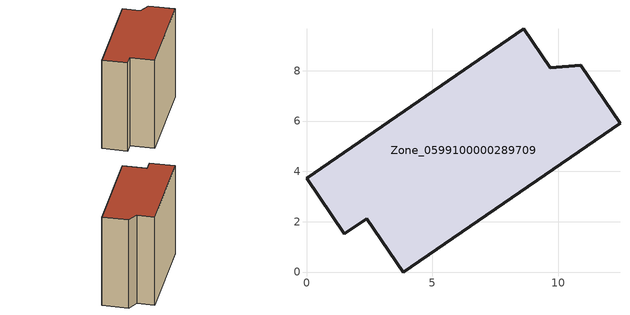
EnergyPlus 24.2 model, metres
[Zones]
Zone_0599100000289709
 floor ground (C_G): 9.69,8.12 10.89,8.22 12.46,5.92 3.84,0 2.39,2.12 1.51,1.52 0,3.73 8.64,9.66 z0
 wall outside (C_F): 8.64,9.66 0,3.73 1.51,1.52 2.39,2.12 3.84,0 12.46,5.92 10.89,8.22 9.69,8.12 8.64,9.66 z0:10.39
 roof outside (C_R): 9.69,8.12 8.64,9.66 0,3.73 1.51,1.52 2.39,2.12 3.84,0 12.46,5.92 10.89,8.22 z10.39
[BUILDING]
Pand.0599100000289709: North Axis=0; Terrain=City; Loads Convergence Tolerance Value=0.04; Temperature Convergence Tolerance Value=0.4; Solar Distribution=FullExterior; Maximum Number of Warmup Days=25; Minimum Number of Warmup Days=1
[Site:Location]
Rotterdam.The.Hague.AP_ZH_NLD Design_Conditions: Latitude=51.96; Longitude=4.45; Time Zone=1; Elevation=-4.5
[SITE:GROUNDTEMPERATURE:BUILDINGSURFACE]
18, 18, 18, 18, 18, 18, 18, 18, 18, 18, 18, 18
[MATERIAL] Thermal Absorptance=0.9; Solar Absorptance=0.7; Visible Absorptance=0.7
Name | Roughness | Thickness | Conductivity | Density | Specific Heat
G.TI.1946 | MediumSmooth | 0.15 | 1 | 540 | 1210
F.TI.1946 | Rough | 0.3 | 0.857143 | 1920 | 840
R.TI.1946 | MediumRough | 0.2 | 0.1 | 1500 | 1000
[CONSTRUCTION]
C_G: G.TI.1946
C_F: F.TI.1946
C_R: R.TI.1946
[ZONE]
Zone_0599100000289709: Type=1; Multiplier=1; Ceiling Height=Autocalculate; Volume=Autocalculate; Floor Area=autocalculate; Part of Total Floor Area=Yes
[ZONEINFILTRATION:DESIGNFLOWRATE]
Infil_Zone_0599100000289709: Zone or ZoneList or Space or SpaceList=Zone_0599100000289709; Schedule=AlwaysOn; Design Flow Rate Calculation Method=Flow/Area; Flow Rate per Floor Area=0.003; Constant Term Coefficient=1; Temperature Term Coefficient=0; Velocity Term Coefficient=0; Velocity Squared Term Coefficient=0
[HVACTEMPLATE:ZONE:IDEALLOADSAIRSYSTEM]
Zone_0599100000289709: Maximum Heating Supply Air Temperature=50; Minimum Cooling Supply Air Temperature=13; Maximum Heating Supply Air Humidity Ratio=0.0156; Minimum Cooling Supply Air Humidity Ratio=0.0077; Heating Limit=NoLimit; Cooling Limit=NoLimit; Dehumidification Control Type=ConstantSensibleHeatRatio; Cooling Sensible Heat Ratio=0.7; Dehumidification Setpoint=60; Humidification Control Type=None; Humidification Setpoint=30; Outdoor Air Method=None; Outdoor Air Flow Rate per Person=0.00944; Outdoor Air Flow Rate per Zone Floor Area=0; Outdoor Air Flow Rate per Zone=0; Demand Controlled Ventilation Type=None; Outdoor Air Economizer Type=NoEconomizer; Heat Recovery Type=None; Sensible Heat Recovery Effectiveness=0.7; Latent Heat Recovery Effectiveness=0.65
[ZONECONTROL:THERMOSTAT]
ThermostatControl_Zone_0599100000289709: Zone or ZoneList=Zone_0599100000289709; Control Type Schedule=DualSetpointControlType; Control 1=Thermostat_Zone_0599100000289709; Temperature Difference Between Cutout And Setpoint=0
[THERMOSTATSETPOINT:DUALSETPOINT]
Thermostat_Zone_0599100000289709: Heating Setpoint Temperature Schedule=HeatingSetpoint_Zone_0599100000289709; Cooling Setpoint Temperature Schedule=CoolingSetpoint_Zone_0599100000289709
[SCHEDULE:COMPACT]
HeatingSetpoint_Zone_0599100000289709: Through: 12/31, For: AllDays, Until: 24:00, 21
CoolingSetpoint_Zone_0599100000289709: Through: 12/31, For: AllDays, Until: 24:00, 24
DualSetpointControlType: Through: 12/31, For: AllDays, Until: 24:00, 4
AlwaysOn: Through: 12/31, For: AllDays, Until: 24:00, 1
